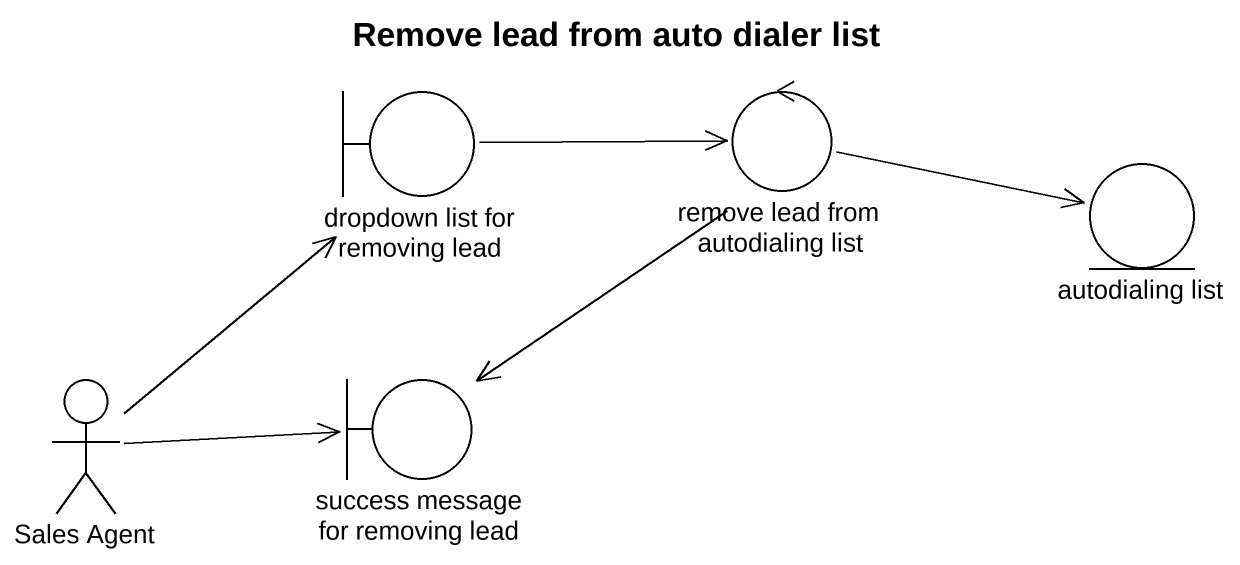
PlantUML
@startuml
title Remove lead from auto dialer list
boundary "dropdown list for removing lead" as dropdown_list_for_removing
control "remove lead from autodialing list" as remove_lead_from
entity "autodialing list" as autodialing_list
actor "Sales Agent" as Sales_Agent
boundary "success message for removing lead" as success_message_for
dropdown_list_for_removing -right-> remove_lead_from
remove_lead_from -right-> autodialing_list
remove_lead_from --> success_message_for
Sales_Agent -up-> dropdown_list_for_removing
Sales_Agent -right-> success_message_for
@enduml
